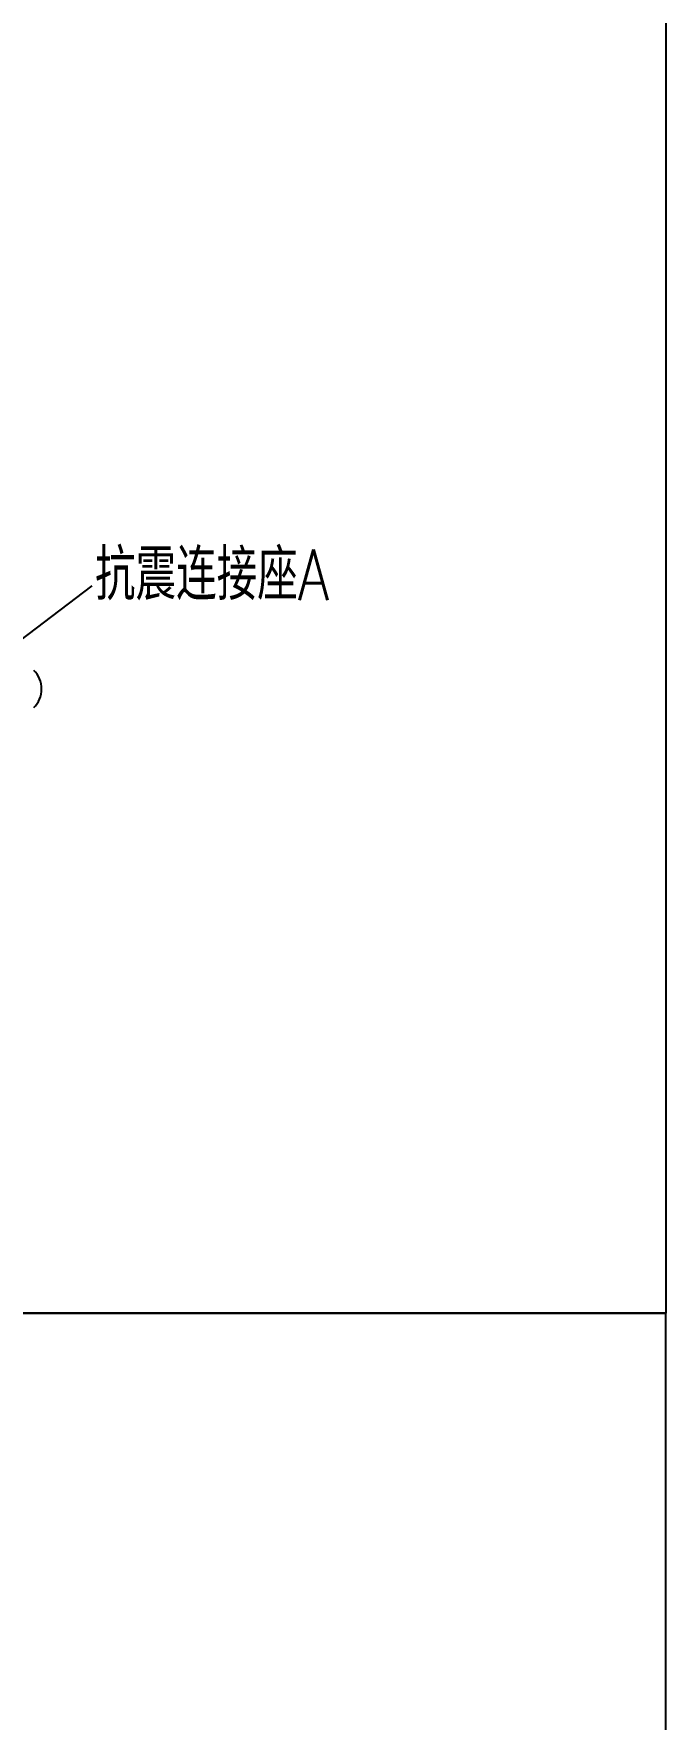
# Model space of a CAD drawing. Extents: x 27938 to 650306, y -92720 to 1524912.
# Drawn here: x 327337 to 332328, y 814080 to 827380 of the extents above; entities that cross this region are included whole.
import ezdxf

# ---------------------------------------------------------------- set-up
doc = ezdxf.new("R2010")
doc.units = 0
doc.header["$LTSCALE"] = 1000
doc.header["$MEASUREMENT"] = 0
doc.layers.add('W_DIM', color=4, linetype='Continuous')
doc.styles.get("Standard").update_dxf_attribs({"font": 'gbenor.shx', "bigfont": 'gbcbig.shx'})
doc.styles.add('wwp100', font='txt.shx', dxfattribs={"width": 0.7, "height": 400, "bigfont": 'hztxt.shx'})
doc.dimstyles.get("Standard").update_dxf_attribs({"dimtxt": 0.18, "dimasz": 0.18, "dimexe": 0.18, "dimexo": 0.0625, "dimgap": 0.09, "dimtad": 0, "dimtih": 1, "dimtoh": 1, "dimdec": 4, "dimzin": 0, "dimdsep": 46, "dimtxsty": 'Standard', "dimcen": 0.09, "dimadec": 0, "dimazin": 0, "dimtfac": 1, "dimtdec": 4, "dimtofl": 0, "dimtmove": 0, "dimatfit": 3, "dimfxl": 1, "dimtolj": 1, "dimtzin": 0, "dimarcsym": 0})

msp = doc.modelspace()

# ---------------------------------------------------------------- linework, layer by layer
at = {"color": 7}
for p, q in [((332328.1, 817284.7), (332328.1, 836294.1)), ((332328.1, 817284.7), (332328.1, 836294.1)), ((285511.3, 817284.7), (332328.1, 817284.7)), ((332325.8, 817284.7), (309590.7, 817284.7)), ((332325.8, 799864.4), (332325.8, 817284.7))]:
    msp.add_line(p, q, dxfattribs=at)
msp.add_arc((327195.2, 822209.6), 204.4, 313.94552, 46.05448)

# ---------------------------------------------------------------- texts
at = {"layer": 'W_DIM', "color": 7, "style": 'wwp100', "width": 0.8}
msp.add_text('抗震连接座A', height=400, dxfattribs=at).set_placement((327820.7, 822911.3))

# ---------------------------------------------------------------- leaders
msp.add_leader([(326995.8, 822414), (327797.1, 823023.3)], dimstyle='Standard', override={"dimgap": 20})

doc.saveas('drawing.dxf')
